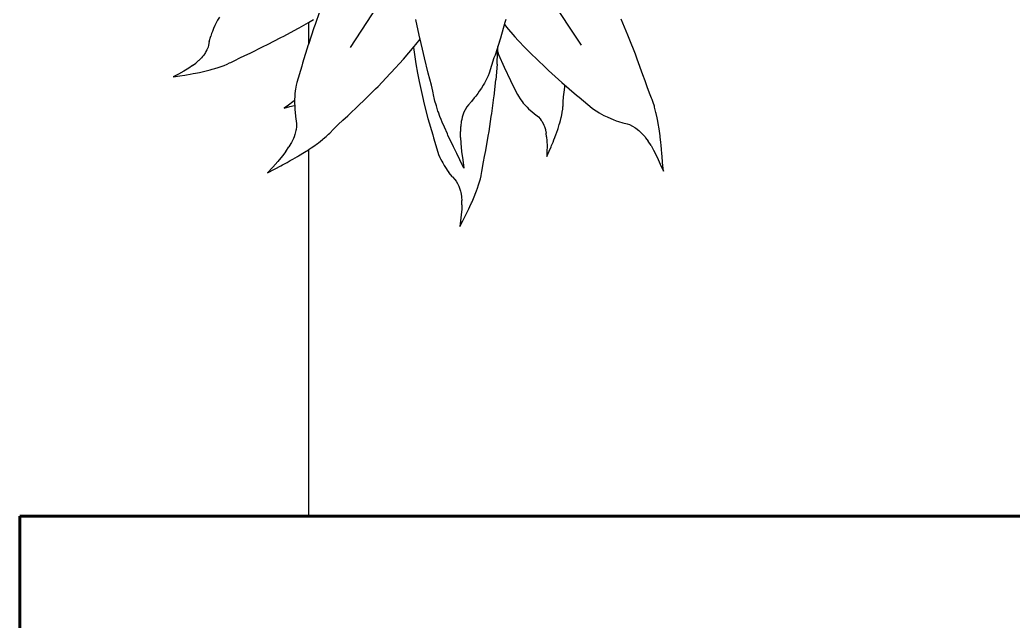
# Model space of a CAD drawing. Header units: metres. Extents: x 244.4 to 340.3, y -4.1 to 64.3.
# Drawn here: x 304.385 to 305.487, y 43.696 to 44.363 of the extents above; entities that cross this region are included whole.
import ezdxf

# ---------------------------------------------------------------- set-up
doc = ezdxf.new("R2010")
doc.units = ezdxf.units.M
doc.layers.add('A-WALL', color=6, linetype='Continuous', lineweight=60)
doc.layers.add('Edges', color=7, linetype='Continuous')

msp = doc.modelspace()

# ---------------------------------------------------------------- linework, layer by layer
at = {"layer": 'A-WALL'}
for p, q in [((304.3854, 43.5123), (304.3854, 43.8123)), ((304.7054, 43.8123), (304.3854, 43.8123)), ((305.5054, 43.8123), (304.7054, 43.8123))]:
    msp.add_line(p, q, dxfattribs=at)
at = {"layer": 'Edges'}
for p, q in [((304.9378, 44.4423), (305.0079, 44.3352)), ((304.8167, 44.432), (304.7517, 44.3329)), ((304.6039, 44.3617), (304.6026, 44.3592)), ((304.6047, 44.363), (304.6039, 44.3617)), ((304.6067, 44.3663), (304.6047, 44.363)), ((304.7054, 44.3606), (304.711, 44.3639)), ((304.7179, 44.3723), (304.7129, 44.3583)), ((304.8283, 44.3466), (304.8248, 44.3639)), ((304.9243, 44.3639), (304.9235, 44.3604)), ((305.0599, 44.3464), (305.0524, 44.3643)), ((304.5989, 44.3505), (304.5981, 44.3483)), ((304.6002, 44.3539), (304.5989, 44.3505)), ((304.6016, 44.3571), (304.6002, 44.3539)), ((304.6026, 44.3592), (304.6016, 44.3571)), ((304.6781, 44.3454), (304.6937, 44.3539)), ((304.6937, 44.3539), (304.6951, 44.3547)), ((304.6951, 44.3547), (304.7054, 44.3606)), ((304.7054, 44.3606), (304.7054, 44.3361)), ((304.7115, 44.3547), (304.7054, 44.3361)), ((304.7129, 44.3583), (304.7115, 44.3547)), ((304.9235, 44.3604), (304.9184, 44.3431)), ((304.9229, 44.3584), (304.9244, 44.3564)), ((304.9244, 44.3564), (304.9253, 44.3554)), ((304.9253, 44.3554), (304.9346, 44.3446)), ((304.5955, 44.3393), (304.5972, 44.3453)), ((304.5981, 44.3483), (304.5972, 44.3453)), ((304.66, 44.3361), (304.6749, 44.3438)), ((304.6749, 44.3438), (304.6781, 44.3454)), ((304.8245, 44.336), (304.8294, 44.3421)), ((304.8292, 44.3432), (304.8283, 44.3466)), ((304.8294, 44.3421), (304.8292, 44.3432)), ((304.833, 44.3262), (304.8294, 44.3421)), ((304.9184, 44.3431), (304.9125, 44.3243)), ((304.9184, 44.3431), (304.9155, 44.334)), ((304.9346, 44.3446), (304.9383, 44.3406)), ((304.9383, 44.3406), (304.9459, 44.3324)), ((305.0613, 44.3427), (305.0599, 44.3464)), ((305.0682, 44.3252), (305.0613, 44.3427)), ((304.5929, 44.3303), (304.5918, 44.3282)), ((304.5941, 44.3332), (304.5929, 44.3303)), ((304.5946, 44.3352), (304.5941, 44.3332)), ((304.5955, 44.3393), (304.5946, 44.3352)), ((304.6407, 44.3266), (304.6553, 44.3338)), ((304.6553, 44.3338), (304.66, 44.3361)), ((304.7053, 44.3358), (304.6989, 44.3154)), ((304.7054, 44.3361), (304.7053, 44.3358)), ((304.8108, 44.3197), (304.8228, 44.3337)), ((304.8221, 44.3329), (304.8228, 44.3337)), ((304.8221, 44.3329), (304.8238, 44.3197)), ((304.8228, 44.3337), (304.8245, 44.336)), ((304.9148, 44.3171), (304.9155, 44.3308)), ((304.9155, 44.3308), (304.9155, 44.334)), ((304.9459, 44.3324), (304.953, 44.3254)), ((304.5832, 44.3179), (304.5805, 44.3155)), ((304.5839, 44.3184), (304.5832, 44.3179)), ((304.5868, 44.3214), (304.5839, 44.3184)), ((304.5879, 44.3226), (304.5868, 44.3214)), ((304.5893, 44.3243), (304.5879, 44.3226)), ((304.5913, 44.3273), (304.5893, 44.3243)), ((304.5918, 44.3282), (304.5913, 44.3273)), ((304.6193, 44.3162), (304.6237, 44.3184)), ((304.6237, 44.3184), (304.6293, 44.3212)), ((304.6293, 44.3212), (304.6349, 44.3239)), ((304.6349, 44.3239), (304.6407, 44.3266)), ((304.7974, 44.305), (304.8108, 44.3197)), ((304.8238, 44.3197), (304.8247, 44.3145)), ((304.8343, 44.3211), (304.833, 44.3262)), ((304.8384, 44.3042), (304.8343, 44.3211)), ((304.9113, 44.3211), (304.9058, 44.3041)), ((304.9125, 44.3243), (304.9113, 44.3211)), ((304.9153, 44.328), (304.9154, 44.3279)), ((304.9154, 44.3279), (304.9165, 44.3251)), ((304.9165, 44.3251), (304.9227, 44.311)), ((304.953, 44.3254), (304.9583, 44.32)), ((304.9583, 44.32), (304.9691, 44.3098)), ((305.0702, 44.3198), (305.0682, 44.3252)), ((305.0766, 44.3024), (305.0702, 44.3198)), ((304.5671, 44.3065), (304.5614, 44.3033)), ((304.5727, 44.3099), (304.5671, 44.3065)), ((304.5767, 44.3126), (304.5727, 44.3099)), ((304.5767, 44.3126), (304.5805, 44.3155)), ((304.586, 44.3053), (304.5919, 44.3067)), ((304.5919, 44.3067), (304.5966, 44.3079)), ((304.5966, 44.3079), (304.5988, 44.3085)), ((304.5988, 44.3085), (304.6016, 44.3093)), ((304.6016, 44.3093), (304.6055, 44.3106)), ((304.6055, 44.3106), (304.6064, 44.3109)), ((304.6064, 44.3109), (304.611, 44.3125)), ((304.611, 44.3125), (304.6119, 44.3129)), ((304.6119, 44.3129), (304.6152, 44.3143)), ((304.6152, 44.3143), (304.6179, 44.3156)), ((304.6179, 44.3156), (304.6193, 44.3162)), ((304.698, 44.3119), (304.6926, 44.2937)), ((304.6989, 44.3154), (304.698, 44.3119)), ((304.8247, 44.3145), (304.8265, 44.3043)), ((304.9147, 44.3143), (304.9134, 44.297)), ((304.9147, 44.3143), (304.9148, 44.3171)), ((304.9227, 44.311), (304.9297, 44.2961)), ((304.9691, 44.3098), (304.9719, 44.3071)), ((304.9719, 44.3071), (304.9867, 44.2938)), ((304.5614, 44.3033), (304.5556, 44.3002)), ((304.5556, 44.3002), (304.5629, 44.3014)), ((304.5629, 44.3014), (304.5684, 44.3022)), ((304.5684, 44.3022), (304.5702, 44.3025)), ((304.5702, 44.3025), (304.5744, 44.3031)), ((304.5744, 44.3031), (304.5775, 44.3038)), ((304.5775, 44.3038), (304.5803, 44.3042)), ((304.5803, 44.3042), (304.5848, 44.3051)), ((304.5848, 44.3051), (304.586, 44.3053)), ((304.7827, 44.2896), (304.7961, 44.3037)), ((304.7961, 44.3037), (304.7974, 44.305)), ((304.8265, 44.3043), (304.8284, 44.2951)), ((304.8402, 44.2976), (304.8384, 44.3042)), ((304.8419, 44.291), (304.8402, 44.2976)), ((304.9023, 44.2961), (304.9008, 44.2933)), ((304.9048, 44.3014), (304.9023, 44.2961)), ((304.9058, 44.3041), (304.9048, 44.3014)), ((304.9114, 44.2787), (304.9134, 44.297)), ((304.9297, 44.2961), (304.9309, 44.2936)), ((305.079, 44.2956), (305.0766, 44.3024)), ((305.0813, 44.2889), (305.079, 44.2956)), ((304.6909, 44.2847), (304.6905, 44.2814)), ((304.6912, 44.2864), (304.6909, 44.2847)), ((304.6919, 44.2908), (304.6912, 44.2864)), ((304.6926, 44.2937), (304.6919, 44.2908)), ((304.7666, 44.2736), (304.7798, 44.2869)), ((304.7798, 44.2869), (304.7827, 44.2896)), ((304.8284, 44.2951), (304.8297, 44.2882)), ((304.8297, 44.2882), (304.8328, 44.2749)), ((304.8434, 44.2841), (304.8419, 44.291)), ((304.8974, 44.2876), (304.8949, 44.2841)), ((304.8994, 44.291), (304.8974, 44.2876)), ((304.9008, 44.2933), (304.8994, 44.291)), ((304.9309, 44.2936), (304.9373, 44.2807)), ((304.9867, 44.2938), (305.0029, 44.2799)), ((304.9891, 44.2832), (304.9898, 44.2887)), ((304.9898, 44.2887), (304.99, 44.291)), ((305.0839, 44.2821), (305.0813, 44.2889)), ((304.6902, 44.2739), (304.6881, 44.2723)), ((304.6904, 44.2787), (304.6902, 44.2746)), ((304.6902, 44.2746), (304.6902, 44.2739)), ((304.6902, 44.2739), (304.6902, 44.2702)), ((304.6905, 44.2814), (304.6904, 44.2787)), ((304.7623, 44.2696), (304.7666, 44.2736)), ((304.8328, 44.2749), (304.8336, 44.2714)), ((304.8446, 44.2784), (304.8434, 44.2841)), ((304.845, 44.2767), (304.8446, 44.2784)), ((304.8458, 44.2732), (304.845, 44.2767)), ((304.8894, 44.2767), (304.8862, 44.2728)), ((304.8911, 44.2788), (304.8894, 44.2767)), ((304.8933, 44.2817), (304.8911, 44.2788)), ((304.8949, 44.2841), (304.8933, 44.2817)), ((304.9089, 44.2595), (304.9112, 44.2771)), ((304.9112, 44.2771), (304.9114, 44.2787)), ((304.9373, 44.2807), (304.9384, 44.2786)), ((304.9384, 44.2786), (304.9403, 44.2758)), ((304.9403, 44.2758), (304.941, 44.2747)), ((304.941, 44.2747), (304.9425, 44.2727)), ((304.9882, 44.2724), (304.9886, 44.2779)), ((304.9886, 44.2779), (304.9891, 44.2832)), ((305.0029, 44.2799), (305.0057, 44.2776)), ((305.0057, 44.2776), (305.0203, 44.2654)), ((305.0861, 44.2766), (305.0839, 44.2821)), ((305.0867, 44.275), (305.0861, 44.2766)), ((305.0879, 44.2716), (305.0867, 44.275)), ((304.6833, 44.2688), (304.6785, 44.2655)), ((304.6785, 44.2655), (304.685, 44.2671)), ((304.6881, 44.2723), (304.6833, 44.2688)), ((304.685, 44.2671), (304.6901, 44.2682)), ((304.6901, 44.2682), (304.6903, 44.2683)), ((304.6902, 44.2702), (304.6903, 44.2683)), ((304.6903, 44.2683), (304.6903, 44.2674)), ((304.6903, 44.2674), (304.6905, 44.2636)), ((304.6905, 44.2636), (304.6908, 44.261)), ((304.749, 44.2568), (304.7623, 44.2696)), ((304.8336, 44.2714), (304.8381, 44.254)), ((304.847, 44.269), (304.8458, 44.2732)), ((304.8474, 44.2678), (304.847, 44.269)), ((304.8492, 44.2622), (304.8474, 44.2678)), ((304.8793, 44.2636), (304.878, 44.261)), ((304.8813, 44.267), (304.8793, 44.2636)), ((304.8829, 44.269), (304.8813, 44.267)), ((304.8862, 44.2728), (304.8829, 44.269)), ((304.9425, 44.2727), (304.9438, 44.2711)), ((304.9438, 44.2711), (304.9458, 44.2687)), ((304.9458, 44.2687), (304.9481, 44.2664)), ((304.9481, 44.2664), (304.9496, 44.2648)), ((304.9496, 44.2648), (304.9517, 44.2629)), ((304.9517, 44.2629), (304.9533, 44.2616)), ((304.9871, 44.2611), (304.9876, 44.2642)), ((304.9876, 44.2642), (304.9878, 44.2668)), ((304.9878, 44.2668), (304.9879, 44.2681)), ((304.9879, 44.2681), (304.9882, 44.2724)), ((305.0203, 44.2654), (305.0227, 44.2636)), ((305.0227, 44.2636), (305.0264, 44.2612)), ((305.0892, 44.2675), (305.0879, 44.2716)), ((305.0895, 44.2664), (305.0892, 44.2675)), ((305.091, 44.2607), (305.0895, 44.2664)), ((304.6908, 44.261), (304.6913, 44.256)), ((304.6913, 44.256), (304.692, 44.251)), ((304.7385, 44.2471), (304.7436, 44.2519)), ((304.7436, 44.2519), (304.749, 44.2568)), ((304.8381, 44.254), (304.8433, 44.2357)), ((304.8497, 44.261), (304.8492, 44.2622)), ((304.8514, 44.2562), (304.8497, 44.261)), ((304.8528, 44.2527), (304.8514, 44.2562)), ((304.8538, 44.25), (304.8528, 44.2527)), ((304.8755, 44.2527), (304.875, 44.2506)), ((304.8761, 44.2554), (304.8755, 44.2527)), ((304.8775, 44.2598), (304.8761, 44.2554)), ((304.878, 44.261), (304.8775, 44.2598)), ((304.9058, 44.2394), (304.9083, 44.256)), ((304.9083, 44.256), (304.9089, 44.2595)), ((304.9533, 44.2616), (304.9561, 44.2592)), ((304.9561, 44.2592), (304.9592, 44.2569)), ((304.9592, 44.2569), (304.9606, 44.2556)), ((304.9606, 44.2556), (304.9626, 44.2535)), ((304.9626, 44.2535), (304.9638, 44.2518)), ((304.9638, 44.2518), (304.9643, 44.251)), ((304.9843, 44.2491), (304.985, 44.2516)), ((304.985, 44.2516), (304.9859, 44.2551)), ((304.9859, 44.2551), (304.9861, 44.256)), ((304.9861, 44.256), (304.9869, 44.2602)), ((304.9869, 44.2602), (304.9871, 44.2611)), ((305.0264, 44.2612), (305.0279, 44.2602)), ((305.0279, 44.2602), (305.0307, 44.2586)), ((305.0307, 44.2586), (305.0332, 44.2574)), ((305.0332, 44.2574), (305.0369, 44.2556)), ((305.0369, 44.2556), (305.0409, 44.2539)), ((305.0409, 44.2539), (305.0435, 44.2528)), ((305.0435, 44.2528), (305.047, 44.2515)), ((305.047, 44.2515), (305.0496, 44.2507)), ((305.0913, 44.2595), (305.091, 44.2607)), ((305.0924, 44.2547), (305.0913, 44.2595)), ((305.093, 44.2511), (305.0924, 44.2547)), ((304.6916, 44.2405), (304.6904, 44.2362)), ((304.6918, 44.2418), (304.6916, 44.2405)), ((304.6921, 44.2446), (304.6918, 44.2418)), ((304.692, 44.251), (304.6922, 44.2485)), ((304.6922, 44.2485), (304.6921, 44.2446)), ((304.7291, 44.2378), (304.7332, 44.242)), ((304.7332, 44.242), (304.7385, 44.2471)), ((304.8563, 44.2442), (304.8538, 44.25)), ((304.8596, 44.2369), (304.8563, 44.2442)), ((304.8743, 44.2442), (304.874, 44.2394)), ((304.8744, 44.2453), (304.8743, 44.2442)), ((304.875, 44.2506), (304.8744, 44.2453)), ((304.9643, 44.251), (304.9659, 44.2482)), ((304.9659, 44.2482), (304.9666, 44.2464)), ((304.9666, 44.2464), (304.9672, 44.245)), ((304.9672, 44.245), (304.9683, 44.2416)), ((304.9683, 44.2416), (304.9684, 44.2408)), ((304.9684, 44.2408), (304.9691, 44.2377)), ((304.9806, 44.2377), (304.9824, 44.2429)), ((304.9824, 44.2429), (304.9838, 44.2471)), ((304.9838, 44.2471), (304.9843, 44.2491)), ((305.0496, 44.2507), (305.0543, 44.2492)), ((305.0543, 44.2492), (305.0592, 44.2479)), ((305.0592, 44.2479), (305.0616, 44.2471)), ((305.0616, 44.2471), (305.0651, 44.2454)), ((305.0651, 44.2454), (305.0675, 44.244)), ((305.0675, 44.244), (305.0686, 44.2433)), ((305.0686, 44.2433), (305.0721, 44.2405)), ((305.0721, 44.2405), (305.074, 44.2387)), ((305.0936, 44.2484), (305.093, 44.2511)), ((305.0945, 44.2424), (305.0936, 44.2484)), ((305.0956, 44.2348), (305.0945, 44.2424)), ((304.6888, 44.2318), (304.6866, 44.2272)), ((304.6895, 44.2337), (304.6888, 44.2318)), ((304.6904, 44.2362), (304.6895, 44.2337)), ((304.7165, 44.2269), (304.7211, 44.2306)), ((304.7211, 44.2306), (304.722, 44.2314)), ((304.722, 44.2314), (304.7253, 44.2341)), ((304.7253, 44.2341), (304.7279, 44.2366)), ((304.7279, 44.2366), (304.7291, 44.2378)), ((304.8433, 44.2357), (304.8443, 44.2326)), ((304.8443, 44.2326), (304.8491, 44.2166)), ((304.8603, 44.2354), (304.8596, 44.2369)), ((304.8628, 44.2298), (304.8603, 44.2354)), ((304.8646, 44.2264), (304.8628, 44.2298)), ((304.8741, 44.2329), (304.874, 44.2394)), ((304.8741, 44.2329), (304.8745, 44.2264)), ((304.9021, 44.2182), (304.9049, 44.2343)), ((304.9049, 44.2343), (304.9058, 44.2394)), ((304.9697, 44.2334), (304.9691, 44.2377)), ((304.9697, 44.2334), (304.97, 44.2292)), ((304.9768, 44.2277), (304.9777, 44.2304)), ((304.9777, 44.2304), (304.9788, 44.2328)), ((304.9788, 44.2328), (304.9802, 44.2367)), ((304.9802, 44.2367), (304.9806, 44.2377)), ((305.074, 44.2387), (305.0755, 44.2372)), ((305.0755, 44.2372), (305.0789, 44.2334)), ((305.0789, 44.2334), (305.0795, 44.2325)), ((305.0795, 44.2325), (305.0822, 44.2289)), ((305.0957, 44.2333), (305.0956, 44.2348)), ((305.0964, 44.2276), (305.0957, 44.2333)), ((304.6804, 44.2173), (304.6838, 44.2223)), ((304.6861, 44.2263), (304.6838, 44.2223)), ((304.6866, 44.2272), (304.6861, 44.2263)), ((304.701, 44.2164), (304.7054, 44.2191)), ((304.7054, 44.2191), (304.7062, 44.2197)), ((304.7054, 44.2191), (304.7054, 43.8123)), ((304.7062, 44.2197), (304.7085, 44.2213)), ((304.7085, 44.2213), (304.7115, 44.2233)), ((304.7115, 44.2233), (304.7155, 44.2262)), ((304.7155, 44.2262), (304.7165, 44.2269)), ((304.8663, 44.2226), (304.8646, 44.2264)), ((304.869, 44.2173), (304.8663, 44.2226)), ((304.8745, 44.2264), (304.8754, 44.2173)), ((304.97, 44.2292), (304.9702, 44.2233)), ((304.9702, 44.2233), (304.9701, 44.2174)), ((304.9725, 44.2178), (304.9746, 44.2225)), ((304.9746, 44.2225), (304.9752, 44.2241)), ((304.9752, 44.2241), (304.9768, 44.2277)), ((305.0855, 44.2238), (305.0822, 44.2289)), ((305.0855, 44.2238), (305.0884, 44.2186)), ((305.0884, 44.2186), (305.0922, 44.211)), ((305.0967, 44.224), (305.0964, 44.2276)), ((305.0972, 44.22), (305.0967, 44.224)), ((305.0976, 44.2145), (305.0972, 44.22)), ((304.6768, 44.2125), (304.6714, 44.2061)), ((304.6804, 44.2173), (304.6768, 44.2125)), ((304.6851, 44.2071), (304.6883, 44.2088)), ((304.6883, 44.2088), (304.6932, 44.2117)), ((304.6932, 44.2117), (304.6946, 44.2125)), ((304.6946, 44.2125), (304.701, 44.2164)), ((304.8491, 44.2166), (304.8499, 44.2141)), ((304.8499, 44.2141), (304.8514, 44.2105)), ((304.8514, 44.2105), (304.852, 44.2091)), ((304.852, 44.2091), (304.8533, 44.2066)), ((304.87, 44.215), (304.869, 44.2173)), ((304.8735, 44.2081), (304.87, 44.215)), ((304.878, 44.1987), (304.8735, 44.2081)), ((304.8754, 44.2173), (304.8767, 44.2081)), ((304.8767, 44.2081), (304.878, 44.1987)), ((304.8997, 44.2058), (304.9009, 44.2119)), ((304.9009, 44.2119), (304.9021, 44.2182)), ((304.9699, 44.2116), (304.9725, 44.2178)), ((304.9701, 44.2174), (304.9699, 44.2116)), ((305.0922, 44.211), (305.0958, 44.2033)), ((305.0979, 44.2122), (305.0976, 44.2145)), ((305.0984, 44.205), (305.0979, 44.2122)), ((304.6658, 44.1997), (304.66, 44.1935)), ((304.66, 44.1935), (304.6684, 44.198)), ((304.6714, 44.2061), (304.6658, 44.1997)), ((304.6684, 44.198), (304.6748, 44.2013)), ((304.6748, 44.2013), (304.6768, 44.2025)), ((304.6768, 44.2025), (304.6817, 44.2051)), ((304.6817, 44.2051), (304.6851, 44.2071)), ((304.8533, 44.2066), (304.8544, 44.2046)), ((304.8544, 44.2046), (304.8562, 44.2016)), ((304.8562, 44.2016), (304.8582, 44.1985)), ((304.8582, 44.1985), (304.8595, 44.1965)), ((304.8595, 44.1965), (304.8613, 44.194)), ((304.8979, 44.1947), (304.8987, 44.1996)), ((304.8987, 44.1996), (304.8997, 44.2058)), ((305.0958, 44.2033), (305.0992, 44.1956)), ((305.0992, 44.1956), (305.0984, 44.205)), ((304.8653, 44.1891), (304.8613, 44.194)), ((304.8653, 44.1891), (304.868, 44.1861)), ((304.868, 44.1861), (304.8693, 44.1844)), ((304.8946, 44.1812), (304.896, 44.1859)), ((304.896, 44.1859), (304.8962, 44.1869)), ((304.8962, 44.1869), (304.8971, 44.1903)), ((304.8971, 44.1903), (304.8976, 44.1933)), ((304.8976, 44.1933), (304.8979, 44.1947)), ((304.8693, 44.1844), (304.871, 44.1817)), ((304.871, 44.1817), (304.872, 44.1797)), ((304.872, 44.1797), (304.8724, 44.1787)), ((304.8724, 44.1787), (304.8736, 44.1753)), ((304.8736, 44.1753), (304.8742, 44.1732)), ((304.892, 44.1737), (304.8931, 44.1764)), ((304.8931, 44.1764), (304.8943, 44.1803)), ((304.8943, 44.1803), (304.8946, 44.1812)), ((304.8742, 44.1732), (304.8746, 44.1716)), ((304.8746, 44.1716), (304.8752, 44.1675)), ((304.8752, 44.1675), (304.8753, 44.1666)), ((304.8753, 44.1666), (304.8756, 44.163)), ((304.887, 44.1615), (304.8894, 44.167)), ((304.8894, 44.167), (304.8913, 44.1716)), ((304.8913, 44.1716), (304.892, 44.1737)), ((304.8755, 44.1534), (304.8749, 44.1469)), ((304.8757, 44.1582), (304.8755, 44.1534)), ((304.8757, 44.1582), (304.8756, 44.163)), ((304.882, 44.1508), (304.8833, 44.1537)), ((304.8833, 44.1537), (304.8846, 44.1562)), ((304.8846, 44.1562), (304.8865, 44.1603)), ((304.8865, 44.1603), (304.887, 44.1615)), ((304.8749, 44.1469), (304.8742, 44.1404)), ((304.8766, 44.1404), (304.8793, 44.1454)), ((304.8793, 44.1454), (304.88, 44.147)), ((304.88, 44.147), (304.882, 44.1508)), ((304.8742, 44.1404), (304.8733, 44.1339)), ((304.8733, 44.1339), (304.8766, 44.1404))]:
    msp.add_line(p, q, dxfattribs=at)

doc.saveas('drawing.dxf')
